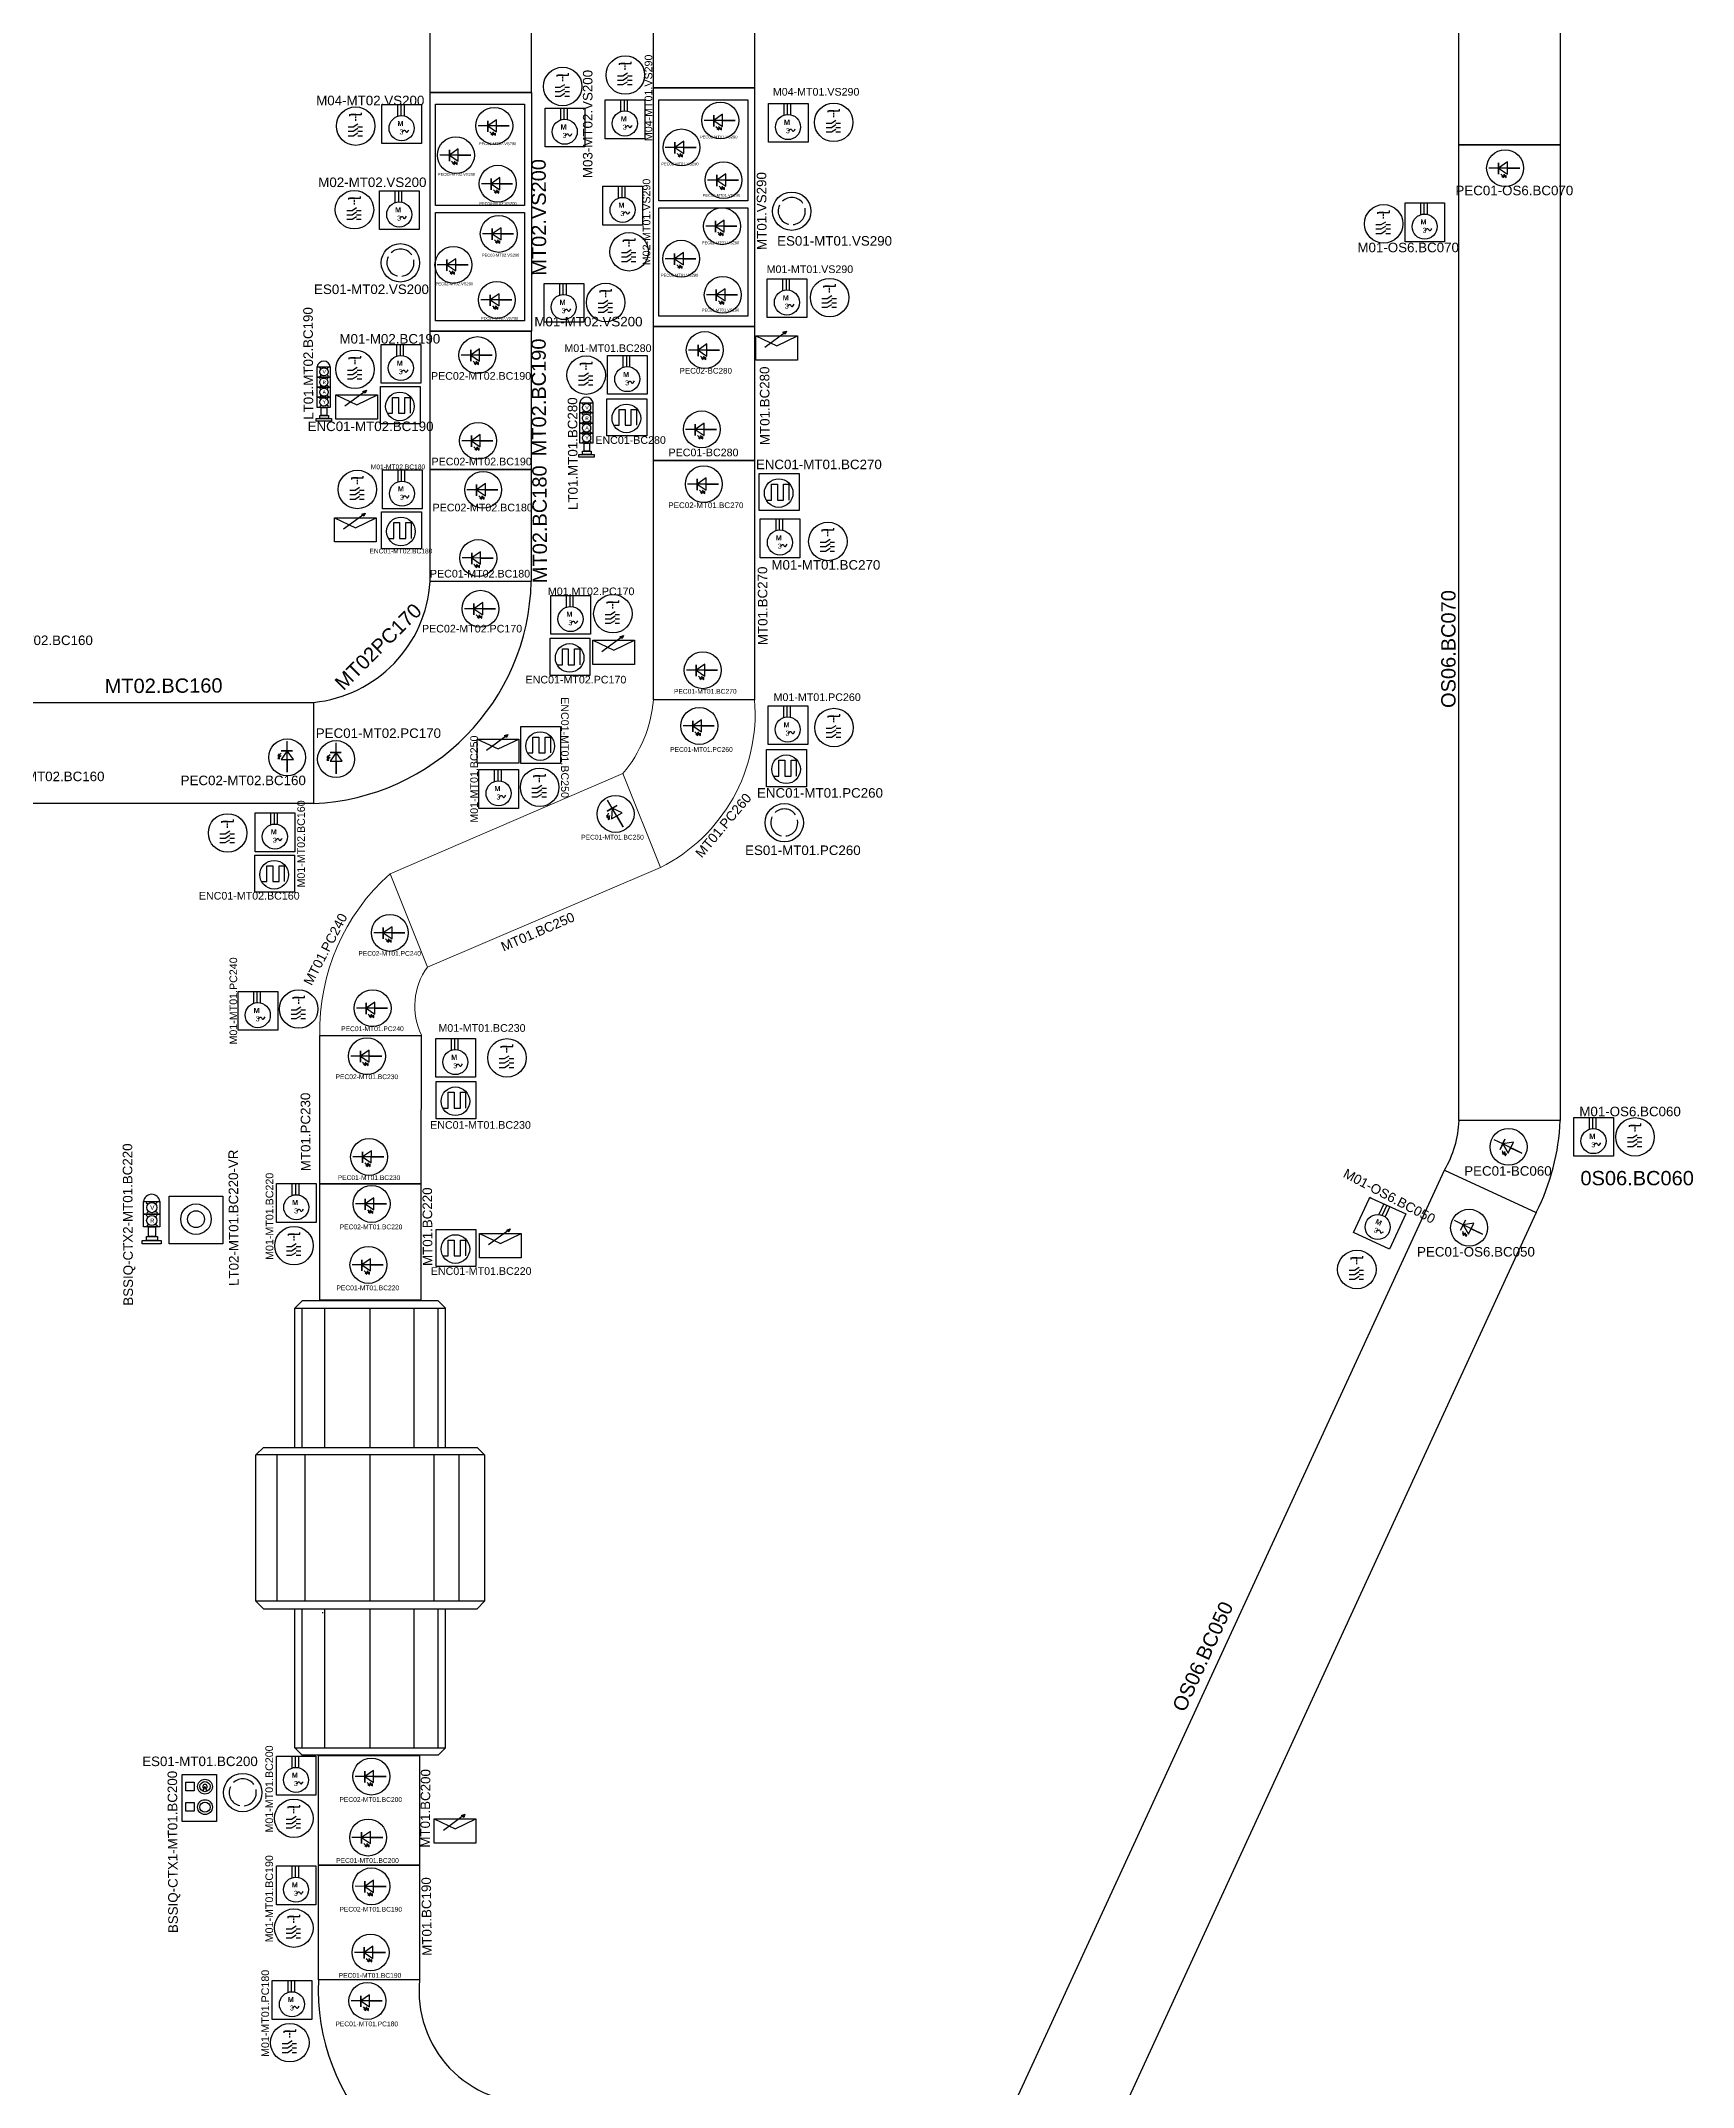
# Model space of a CAD drawing. Header units: inches. Extents: x 281601 to 402894, y -153394 to -83814.
# Drawn here: x 361042 to 378353, y -119927 to -98488 of the extents above; entities that cross this region are included whole.
import ezdxf

# ---------------------------------------------------------------- set-up
doc = ezdxf.new("R2010")
doc.units = ezdxf.units.IN
doc.linetypes.add('DASHED', pattern=[0.75, 0.5, -0.25])
for name, color, linetype in [('Balizas', 7, 'Continuous'), ('Desconector', 7, 'Continuous'), ('Encoder', 50, 'Continuous'), ('Motores', 7, 'Continuous'), ('PEC', 7, 'Continuous'), ('PEMERGENCIA', 1, 'Continuous'), ('VFrecuencia', 142, 'Continuous')]:
    doc.layers.add(name, color=color, linetype=linetype)
for name, color, linetype, lineweight in [('lin1', 253, 'Continuous', 0), ('lin21', 210, 'Continuous', 0), ('NOMBRES', 7, 'Continuous', 0), ('NPE', 7, 'Continuous', 5), ('Num Motor', 7, 'Continuous', 0)]:
    doc.layers.add(name, color=color, linetype=linetype, lineweight=lineweight)
doc.styles.add('Annotative', font='arial.ttf', dxfattribs={"height": 250})
doc.styles.add('Estilo1', font='isocteur.ttf')
doc.styles.add('isocop', font='isocp.shx')

# ---------------------------------------------------------------- blocks, each defined once
blk = doc.blocks.new('Motor trifasico')
at = {"color": 116, "true_color": 0x136734}
for p, q in [((2057.3, 3405.5), (2057.3, 3406.3)), ((2057.3, 3406.3), (2058.1, 3406.3)), ((2064.9, 3406.3), (2064.9, 3400.5)), ((2066.6, 3406.3), (2066.6, 3400.8)), ((2068.2, 3406.3), (2068.2, 3400.7))]:
    blk.add_line(p, q, dxfattribs=at)
blk.add_lwpolyline([(2058.1, 3406.3), (2076.9, 3406.3), (2076.9, 3387.1), (2057.3, 3387.1), (2057.3, 3405.5)], dxfattribs=at)
blk.add_circle((2067, 3394.6), 6.2, dxfattribs=at)
blk.add_spline([(2067.4, 3392.6), (2068.5, 3393.6), (2069.4, 3392.6), (2070.6, 3393.7)], degree=3, dxfattribs=at)
at = {"color": 116, "true_color": 0x136734, "insert": (2063.8, 3398.2), "char_height": 2.5, "width": 4.443, "attachment_point": 1, "style": 'isocop'}
blk.add_mtext('\\pxqc;{\\fLucida Sans|b1|i0|c0|p34; M\\P\\pq*;} {\\fLeelawadee|b0|i0|c0|p34;3}', dxfattribs=at)
blk = doc.blocks.new('Interruptor principal')
at = {"color": 32, "true_color": 0xcd6928}
for p, q in [((2036.58, 3398.7), (2040.03, 3398.7)), ((2036.58, 3398.7), (2036.58, 3398.29)), ((2040.03, 3398.7), (2040.03, 3399.22)), ((2036.1, 3395.16), (2037.63, 3395.16)), ((2036.1, 3393.91), (2037.63, 3393.91)), ((2036.1, 3392.6), (2037.63, 3392.6)), ((2037.63, 3395.16), (2038.95, 3396)), ((2037.63, 3393.91), (2038.95, 3394.75)), ((2037.63, 3392.6), (2038.95, 3393.43)), ((2038.95, 3395.16), (2040.27, 3395.16)), ((2038.95, 3393.91), (2040.27, 3393.91)), ((2038.95, 3392.6), (2040.27, 3392.6))]:
    blk.add_line(p, q, dxfattribs=at)
blk.add_line((2038.32, 3398.7), (2037, 3398.7))
at = {"color": 32, "linetype": 'DASHED', "true_color": 0xcd6928}
blk.add_line((2038.32, 3396.9), (2038.32, 3398.7), dxfattribs=at)
at = {"color": 32, "true_color": 0xcd6928}
blk.add_circle((2038.32, 3395.38), 5.57, dxfattribs=at)
blk = doc.blocks.new('Fotocelda')
at = {"color": 5}
for points in [[(1917.6, 3371.9), (1917.6, 3365.4), (1922.3, 3368.7), (1917.6, 3371.9), (1917.6, 3368.7), (1910.9, 3368.7), (1922.3, 3368.7), (1922.3, 3371.9), (1922.3, 3365.9), (1922.3, 3368.7), (1922.3, 3368.7), (1927.4, 3368.7)], [(1919.7, 3371.9), (1918.7, 3373), (1919.3, 3373), (1918.2, 3373.7), (1918.2, 3372.6), (1918.7, 3373)], [(1921.1, 3371.9), (1920, 3373), (1920.6, 3373), (1919.6, 3373.7), (1919.6, 3372.6), (1920, 3373)]]:
    blk.add_lwpolyline(points, dxfattribs=at)
blk.add_circle((1918.8, 3368.7), 9.83, dxfattribs=at)

msp = doc.modelspace()

# ---------------------------------------------------------------- linework, layer by layer
for p, q in [((363780, -113219, 1407), (363780, -111767, 1407)), ((364018, -113219, 1407), (364018, -111767, 1407)), ((364492, -113225, 1404), (364492, -111774, 1404)), ((364954, -113219, 1407), (364954, -111767, 1407)), ((365205, -113219, 1407), (365205, -111767, 1407)), ((365690, -113302, 1089), (363295, -113302, 1089)), ((363780, -116367, 1407), (363780, -114916, 1407)), ((364018, -116367, 1407), (364018, -114916, 1407)), ((364492, -116374, 1404), (364492, -114922, 1404)), ((364954, -116367, 1407), (364954, -114916, 1407)), ((365205, -116367, 1407), (365205, -114916, 1407))]:
    msp.add_line(p, q)
at = {"color": 177, "true_color": 0x293189}
for points, elevation in [([(376960, -99576), (375900, -99576), (375900, -89387), (376960, -89387)], 356), ([(376960, -109800), (375900, -109800), (375900, -99576), (376960, -99576)], 345), ([(371490, -122099), (370528, -121655), (375747, -110319), (376710, -110762)], 334)]:
    msp.add_lwpolyline(points, close=True, dxfattribs=dict(at, elevation=elevation))
at = {"color": 67, "true_color": 0x727430}
for points, elevation in [([(366180, -99030), (365121, -99030), (365121, -96379), (366181, -96379)], 861), ([(366181, -101529), (365121, -101529), (365121, -99030), (366181, -99030)], 861), ([(366108, -100211), (365178, -100211), (365178, -99152), (366108, -99152)], 861), ([(366108, -101420), (365178, -101420), (365178, -100286), (366108, -100286)], 861), ([(366179, -102978), (365120, -102978), (365121, -101529), (366180, -101529)], 861), ([(366179, -104152), (365120, -104152), (365120, -102978), (366179, -102978)], 861), ([(360341, -106477), (360341, -105418), (363898, -105418), (363898, -106477)], 833)]:
    msp.add_lwpolyline(points, close=True, dxfattribs=dict(at, elevation=elevation))
at = {"color": 217, "true_color": 0x93278f}
for points in [[(368520, -98981), (367461, -98981), (367461, -96331), (368520, -96331)], [(368520, -101480), (367461, -101480), (367461, -98981), (368520, -98981)], [(368448, -100163), (367518, -100163), (367518, -99104), (368448, -99104)], [(368448, -101371), (367518, -101371), (367518, -100237), (368448, -100237)], [(368519, -102885), (367460, -102885), (367461, -101480), (368520, -101480)], [(368519, -105392), (367460, -105392), (367460, -102885), (368519, -102885)]]:
    msp.add_lwpolyline(points, close=True, dxfattribs=at)
for points, elevation in [([(365024, -110462), (363965, -110462), (363966, -108910), (365025, -108910)], 723), ([(365024, -111681), (363965, -111681), (363965, -110462), (365024, -110462)], 723), ([(365009, -117602), (363950, -117602), (363951, -116453), (365010, -116453)], 799), ([(365010, -118805), (363951, -118805), (363951, -117602), (365010, -117602)], 799)]:
    msp.add_lwpolyline(points, close=True, dxfattribs=dict(at, elevation=elevation))
at = {"elevation": 1089}
msp.add_lwpolyline([(363373, -113224), (365612, -113224), (365690, -113302), (365690, -114837), (363294, -114837), (363295, -113302)], close=True, dxfattribs=at)
for points, elevation in [([(363294, -114837), (363373, -114915), (365612, -114915), (365690, -114837)], 1089), ([(363992, -114950), (363992, -114962)], 888)]:
    msp.add_lwpolyline(points, dxfattribs=dict(elevation=elevation))
for points in [[(363704, -113224, 1527), (363704, -111766, 1404), (365281, -111766, 1794), (365205, -111690, 1407), (363780, -111690, 1407), (363704, -111766, 1404)], [(365281, -113224, 1670), (365281, -111766, 1794)], [(363517, -114837, 1664), (363517, -113302, 1534)], [(363811, -114837, 1664), (363811, -113302, 1534)], [(364492, -114837, 1089), (364492, -113302, 959)], [(365162, -114837, 1664), (365162, -113302, 1534)], [(365424, -114837, 1534), (365424, -113302, 1664)], [(363704, -116374, 1794), (363704, -114915, 1670)], [(365281, -116374, 1404), (365205, -116450, 1407), (363780, -116450, 1407), (363704, -116374, 1404), (365281, -116374, 1404), (365281, -114915, 1527)]]:
    msp.add_polyline3d(points)
at = {"color": 67, "true_color": 0x727430}
for centre, radius, start, end in [((363764, -104066, 833), 1359, 275.6773, 356.3495), ((363798, -104098, 833), 2382, 272.425, 358.6862)]:
    msp.add_arc(centre, radius, start, end, dxfattribs=at)
at = {"color": 177, "true_color": 0x293189}
for centre, radius, start, end in [((374825, -109764, 334), 1076, 328.9678, 358.1102), ((374649, -109712, 334), 2313, 332.9894, 357.824)]:
    msp.add_arc(centre, radius, start, end, dxfattribs=at)
at = {"color": 217, "true_color": 0x93278f}
for centre, radius, start, end in [((366149, -118915, 1114), 2201, 177.1128, 272.0861), ((366171, -118924, 711), 1167, 174.149, 272.8483)]:
    msp.add_arc(centre, radius, start, end, dxfattribs=at)
at = {"layer": 'Balizas', "color": 0}
for p, q in [((363960, -101911), (363975, -101926)), ((363960, -102020), (363975, -102034)), ((363978, -101987), (363963, -102003)), ((364052, -101909), (364037, -101924)), ((364051, -102018), (364037, -102033)), ((364038, -101984), (364054, -101999)), ((363960, -102124), (363975, -102138)), ((363960, -102228), (363975, -102243)), ((363978, -102096), (363963, -102112)), ((363978, -102200), (363963, -102216)), ((364052, -102122), (364037, -102137)), ((364052, -102226), (364037, -102241)), ((364038, -102093), (364054, -102108)), ((364038, -102197), (364054, -102212)), ((363978, -102304), (363963, -102320)), ((364038, -102301), (364054, -102316)), ((366712, -102396), (366728, -102410)), ((366731, -102363), (366716, -102379)), ((366731, -102472), (366716, -102488)), ((366804, -102285), (366790, -102301)), ((366804, -102394), (366790, -102409)), ((366790, -102469), (366806, -102484)), ((366791, -102361), (366807, -102376)), ((366713, -102500), (366728, -102515)), ((366713, -102604), (366728, -102619)), ((366731, -102576), (366716, -102592)), ((366731, -102680), (366716, -102696)), ((366804, -102498), (366790, -102514)), ((366804, -102602), (366790, -102618)), ((366791, -102574), (366807, -102589))]:
    msp.add_line(p, q, dxfattribs=at)
for points in [[(363936, -101903), (364074, -101903), (364074, -102010), (363936, -102010)], [(363936, -102010), (364074, -102010), (364074, -102116), (363936, -102116)], [(363936, -102116), (364074, -102116), (364074, -102222), (363936, -102222)], [(363936, -102222), (364074, -102222), (364074, -102328), (363936, -102328)], [(363926, -102444), (364086, -102444), (364086, -102473), (363926, -102473)], [(363963, -102411), (364056, -102411), (364056, -102444), (363963, -102444)], [(363980, -102328), (364038, -102328), (364038, -102411), (363980, -102411)], [(366689, -102280), (366826, -102280), (366826, -102386), (366689, -102386)], [(366689, -102386), (366826, -102386), (366826, -102492), (366689, -102492)], [(366689, -102492), (366826, -102492), (366826, -102598), (366689, -102598)], [(366689, -102598), (366826, -102598), (366826, -102704), (366689, -102704)], [(366679, -102820), (366839, -102820), (366839, -102849), (366679, -102849)], [(366716, -102787), (366809, -102787), (366809, -102820), (366716, -102820)], [(366733, -102704), (366790, -102704), (366790, -102787), (366733, -102787)]]:
    msp.add_lwpolyline(points, close=True, dxfattribs=at)
for centre in [(364006, -102064), (364007, -101955), (364007, -102168), (364007, -102272), (366759, -102331), (366759, -102440), (366759, -102544), (366759, -102648)]:
    msp.add_circle(centre, 43, dxfattribs=at)
for centre in [(364005, -101912), (366758, -102289)]:
    msp.add_arc(centre, 69.3, 7.4074, 172.5926, dxfattribs=at)
at = {"layer": 'Encoder'}
for points in [[(364600, -102110), (365017, -102110), (365017, -102500), (364600, -102500)], [(366972, -102237), (367389, -102237), (367389, -102626), (366972, -102626)], [(368569, -103019), (368985, -103019), (368985, -103408), (368569, -103408)], [(364611, -103422), (365028, -103422), (365028, -103811), (364611, -103811)], [(366379, -104747), (366795, -104747), (366795, -105137), (366379, -105137)], [(366070, -105670), (366487, -105670), (366487, -106059), (366070, -106059)], [(368646, -105913), (369063, -105913), (369063, -106303), (368646, -106303)], [(363282, -107018), (363699, -107018), (363699, -107407), (363282, -107407)], [(365182, -109392), (365599, -109392), (365599, -109781), (365182, -109781)], [(365182, -110940), (365599, -110940), (365599, -111330), (365182, -111330)]]:
    msp.add_lwpolyline(points, close=True, dxfattribs=at)
for points in [[(364678, -102389), (364727, -102389), (364727, -102223), (364790, -102223), (364790, -102389), (364856, -102389), (364856, -102223), (364910, -102223), (364910, -102389)], [(367050, -102515), (367099, -102515), (367099, -102349), (367162, -102349), (367162, -102515), (367228, -102515), (367228, -102349), (367282, -102349), (367282, -102515)], [(368646, -103298), (368696, -103298), (368696, -103131), (368758, -103131), (368758, -103298), (368824, -103298), (368824, -103131), (368879, -103131), (368879, -103298)], [(364689, -103701), (364738, -103701), (364738, -103534), (364800, -103534), (364800, -103701), (364867, -103701), (364867, -103534), (364921, -103534), (364921, -103701)], [(366457, -105026), (366506, -105026), (366506, -104859), (366568, -104859), (366568, -105026), (366634, -105026), (366634, -104859), (366689, -104859), (366689, -105026)], [(366148, -105948), (366197, -105948), (366197, -105782), (366259, -105782), (366259, -105948), (366326, -105948), (366326, -105782), (366380, -105782), (366380, -105948)], [(368724, -106192), (368773, -106192), (368773, -106025), (368836, -106025), (368836, -106192), (368902, -106192), (368902, -106025), (368956, -106025), (368956, -106192)], [(363360, -107296), (363409, -107296), (363409, -107130), (363472, -107130), (363472, -107296), (363538, -107296), (363538, -107130), (363592, -107130), (363592, -107296)], [(365260, -109671), (365309, -109671), (365309, -109504), (365372, -109504), (365372, -109671), (365438, -109671), (365438, -109504), (365492, -109504), (365492, -109671)], [(365260, -111219), (365309, -111219), (365309, -111052), (365372, -111052), (365372, -111219), (365438, -111219), (365438, -111052), (365492, -111052), (365492, -111219)]]:
    msp.add_lwpolyline(points, dxfattribs=at)
for centre in [(364803, -102317), (367176, -102443), (368772, -103225), (364814, -103628), (366582, -104953), (366273, -105876), (368850, -106119), (363486, -107224), (365385, -109598), (365385, -111146)]:
    msp.add_circle(centre, 150, dxfattribs=at)
at = {"layer": 'lin1'}
for p, q in [((367140, -106165), (364700, -107215)), ((367534, -107149), (367140, -106165))]:
    msp.add_line(p, q, dxfattribs=at)
for centre, radius, start, end in [((366080, -105273), 1385, 319.9178, 355.107), ((366145, -108847, -722), 2180, 131.5207, 181.6617)]:
    msp.add_arc(centre, radius, start, end, dxfattribs=at)
at = {"layer": 'lin21'}
for p, q in [((367140, -106165), (364700, -107215)), ((367534, -107149), (367140, -106165)), ((365091, -108192), (367534, -107149)), ((364700, -107215), (365091, -108192))]:
    msp.add_line(p, q, dxfattribs=at)
for centre, radius, start, end in [((366080, -105273), 1385, 319.9178, 355.107), ((366714, -105535), 1811, 296.9292, 4.5306), ((366145, -108847, -2167), 2180, 131.5207, 181.6617), ((365666, -108601), 706, 144.5585, 205.5387)]:
    msp.add_arc(centre, radius, start, end, dxfattribs=at)
at = {"layer": 'Motores', "color": 0}
for p, q in [((366713, -102287), (366728, -102302)), ((366791, -102678), (366807, -102693)), ((362145, -110657), (362164, -110675)), ((362145, -110793), (362164, -110811)), ((362168, -110752), (362150, -110772)), ((362259, -110790), (362241, -110809)), ((362260, -110655), (362242, -110674)), ((362243, -110749), (362262, -110767)), ((362168, -110887), (362150, -110907)), ((362242, -110884), (362262, -110902))]:
    msp.add_line(p, q, dxfattribs=at)
at = {"layer": 'Motores', "color": 141, "true_color": 0xadddf7}
msp.add_line((365733, -111100), (365959, -110936), dxfattribs=at)
at = {"layer": 'Motores', "color": 0}
for points in [[(362384, -110593), (362948, -110593), (362948, -111092), (362384, -111092)], [(362116, -110648), (362287, -110648), (362287, -110780), (362116, -110780)], [(362116, -110780), (362287, -110780), (362287, -110912), (362116, -110912)], [(362149, -111015), (362265, -111015), (362265, -111056), (362149, -111056)], [(362170, -110912), (362242, -110912), (362242, -111015), (362170, -111015)], [(362103, -111056), (362303, -111056), (362303, -111092), (362103, -111092)], [(362522, -116653), (362881, -116653), (362881, -117146), (362522, -117146)], [(362562, -116733), (362646, -116733), (362646, -116824), (362562, -116824)], [(362562, -116945), (362646, -116945), (362646, -117036), (362562, -117036)]]:
    msp.add_lwpolyline(points, close=True, dxfattribs=at)
at = {"layer": 'Motores', "color": 141, "true_color": 0xadddf7}
for points in [[(365638, -110984), (366074, -110984), (366074, -111238), (365638, -111238)], [(365945, -110967), (365922, -110947), (365959, -110936)]]:
    msp.add_lwpolyline(points, close=True, dxfattribs=at)
msp.add_lwpolyline([(365638, -110984), (365858, -111087), (366074, -110984)], dxfattribs=at)
at = {"layer": 'Motores', "color": 0}
msp.add_lwpolyline([(362761, -116779), (362761, -116779), (362761, -116779), (362740, -116828), (362761, -116779), (362761, -116779), (362782, -116828)], dxfattribs=at)
for centre, radius in [((362204, -110712), 53.5), ((362203, -110847), 53.5), ((362667, -110833), 160), ((362667, -110833), 88.6), ((362761, -116779), 77.8), ((362761, -116779), 53.4), ((362761, -116994), 77.8), ((362761, -116994), 53.4)]:
    msp.add_circle(centre, radius, dxfattribs=at)
for centre, radius, start, end in [((362202, -110659), 86.3, 7.4074, 172.5926), ((362761, -116779), 23.6, 292.9273, 246.2265)]:
    msp.add_arc(centre, radius, start, end, dxfattribs=at)
at = {"layer": 'PEMERGENCIA', "color": 1}
for centre in [(368909, -100272), (364809, -100813), (368831, -106679), (368831, -106679), (363156, -116841)]:
    msp.add_circle(centre, 201, dxfattribs=at)
for centre, radius, start, end in [((368910, -100270), 143, 155.3812, 257.1215), ((368910, -100271), 142, 34.6645, 132.9651), ((368909, -100271), 142, 275.9995, 11.9942), ((364810, -100811), 143, 155.3812, 257.1215), ((364810, -100811), 142, 34.6645, 132.9651), ((364809, -100811), 142, 275.9995, 11.9942), ((368832, -106677), 142, 34.6645, 132.9651), ((368832, -106677), 143, 155.3812, 257.1215), ((368832, -106677), 142, 275.9995, 11.9942), ((363157, -116839), 143, 155.3812, 257.1215), ((363157, -116839), 142, 34.6645, 132.9651), ((363157, -116839), 142, 275.9995, 11.9942)]:
    msp.add_arc(centre, radius, start, end, dxfattribs=at)
at = {"layer": 'VFrecuencia', "color": 141, "true_color": 0xadddf7}
for p, q in [((368627, -101695), (368853, -101530)), ((364227, -102313), (364452, -102148)), ((364214, -103600), (364439, -103436)), ((366920, -104884), (367145, -104719)), ((365709, -105919), (365934, -105755)), ((365259, -117234), (365485, -117069))]:
    msp.add_line(p, q, dxfattribs=at)
at = {"layer": 'VFrecuencia', "color": 141, "true_color": 0xadddf7, "elevation": 0}
for points in [[(368532, -101578), (368968, -101578), (368968, -101833), (368532, -101833)], [(368840, -101561), (368816, -101541), (368853, -101530)]]:
    msp.add_lwpolyline(points, close=True, dxfattribs=at)
msp.add_lwpolyline([(368532, -101578), (368752, -101682), (368968, -101578)], dxfattribs=at)
at = {"layer": 'VFrecuencia', "color": 141, "true_color": 0xadddf7}
for points in [[(364132, -102197), (364568, -102197), (364568, -102451), (364132, -102451)], [(364439, -102180), (364416, -102160), (364452, -102148)], [(364119, -103484), (364555, -103484), (364555, -103738), (364119, -103738)], [(364426, -103467), (364403, -103447), (364439, -103436)], [(366825, -104767), (367261, -104767), (367261, -105021), (366825, -105021)], [(367132, -104750), (367109, -104730), (367145, -104719)], [(365614, -105803), (366050, -105803), (366050, -106057), (365614, -106057)], [(365921, -105786), (365898, -105766), (365934, -105755)], [(365164, -117118), (365600, -117118), (365600, -117372), (365164, -117372)], [(365472, -117101), (365448, -117081), (365485, -117069)]]:
    msp.add_lwpolyline(points, close=True, dxfattribs=at)
for points in [[(364132, -102197), (364352, -102300), (364568, -102197)], [(364119, -103484), (364339, -103588), (364555, -103484)], [(366825, -104767), (367045, -104871), (367261, -104767)], [(365614, -105803), (365834, -105906), (366050, -105803)], [(365164, -117118), (365384, -117221), (365600, -117118)]]:
    msp.add_lwpolyline(points, dxfattribs=at)

# ---------------------------------------------------------------- block references
at = {"layer": 'Desconector', "xscale": 36.22589640801436, "yscale": 36.22589640801436, "zscale": 36.22589640801436}
for p in [(292669, -221966), (293325, -221846), (290500, -222381), (295509, -222342), (290487, -223257), (301271, -223405, 1113), (293365, -223698), (295466, -224178), (293120, -224229), (290493, -224929, 1113), (292915, -224990), (290518, -226188, 1113), (295448, -226733, 1113), (293195, -227490), (295511, -228683, 1113), (292427, -229309), (289158, -229787, 1113), (289903, -231632), (292085, -232144, 1113), (303905, -232972, 1113), (289854, -234112), (300990, -234361, 768), (289852, -240112), (289852, -241262), (289810, -242463)]:
    msp.add_blockref('Interruptor principal', p, dxfattribs=at)
at = {"layer": 'Motores', "color": 67, "true_color": 0x727430, "xscale": 21.19265796742174, "yscale": 21.19265796742174, "zscale": 21.19265796742174}
for p in [(321016, -171343, 516), (322725, -171380, 1583), (320991, -172247, 516), (322714, -173217, 516)]:
    msp.add_blockref('Motor trifasico', p, dxfattribs=at)
at = {"layer": 'Motores', "color": 217, "true_color": 0x93278f, "xscale": 21.19265796742174, "yscale": 21.19265796742174, "zscale": 21.19265796742174}
for p in [(323355, -171294, -345), (325065, -171331, 722), (323331, -172199, -345), (325053, -173169, -345)]:
    msp.add_blockref('Motor trifasico', p, dxfattribs=at)
at = {"layer": 'Motores', "color": 2, "xscale": 21.19265796742174, "yscale": 21.19265796742174, "zscale": 21.19265796742174}
for p in [(331735, -172374), (321008, -173856, 850), (323380, -173972, -11), (321020, -175172, 850), (324980, -175684), (322786, -176486), (325061, -177643), (322032, -178312), (319688, -178765, 829), (319509, -180636), (321579, -181128), (333504, -181956), (319912, -182649, 689), (319909, -188649, 689), (319909, -189799, 689), (319867, -191000, 689)]:
    msp.add_blockref('Motor trifasico', p, dxfattribs=at)
at = {"layer": 'Motores', "color": 2, "xscale": 21.19265796742174, "yscale": 21.19265796742174, "zscale": 21.19265796742174, "rotation": 335.2799192876042}
msp.add_blockref('Motor trifasico', (305173, -157945, 205), dxfattribs=at)
at = {"layer": 'PEC', "color": 5, "xscale": 19.66336690283918, "yscale": 19.66336690283918, "zscale": 19.66336690283918}
for p, rotation in [((403558, -33159, 345), 179.9692129002194), ((405926, -33102, 345), 179.9692129002194), ((405519, -33384, 345), 179.9692129002194), ((403156, -33465, 345), 179.9692129002194), ((414149, -33601, 345), 179.9692129002194), ((403594, -33764, 345), 179.9692129002194), ((405960, -33727, 345), 179.9692129002194), ((403605, -34290, 345), 179.9692129002194), ((405944, -34210, 345), 179.9692129002194), ((403130, -34615, 345), 179.9692129002194), ((405516, -34550, 345), 179.9692129002194), ((405952, -34929, 345), 179.9692129002194), ((403585, -34982, 345), 179.9692129002194), ((403381, -35560, 345), 179.9692129002194), ((405763, -35507, 345), 179.9692129002194), ((405732, -36338, 345), 179.9692129002194), ((403388, -36458, 345), 179.9692129002194), ((403441, -36972, 345), 179.9692129002194), ((405753, -36912, 345), 179.9692129002194), ((403390, -37686, 345), 179.9692129002194), ((403414, -38218, 345), 179.9692129002194), ((405742, -38862, 345), 179.9692129002194), ((405706, -39446, 345), 179.9692129002194), ((429842, -143760, 345), 89.96921290021936), ((430354, -143778, 345), 89.96921290021936), ((443291, -105788, 345), 120.2666090561517), ((402464, -41614, 345), 179.9692129002194), ((402283, -42403, 345), 179.9692129002194), ((402224, -42906, 345), 179.9692129002194), ((439259, -66918, 345), 154.1468446018246), ((402246, -43962, 345), 179.9692129002194), ((402273, -44454, 345), 179.9692129002194), ((438845, -67765, 345), 154.1468446018246), ((402239, -45093, 345), 179.9692129002194), ((402270, -50454, 345), 179.9692129002194), ((402236, -51093, 345), 179.9692129002194), ((402270, -51604, 345), 179.9692129002194), ((402262, -52297, 345), 179.9692129002194), ((402228, -52805, 345), 179.9692129002194)]:
    msp.add_blockref('Fotocelda', p, dxfattribs=dict(at, rotation=rotation))

# ---------------------------------------------------------------- texts
at = {"width": 55.01, "attachment_point": 1, "style": 'Annotative'}
for s, insert, char_height, rotation in [('MT02.VS200', (366187, -100949, 690), 150, 90.2932), ('MT01.VS290', (368546, -100678, 690), 100, 90.2932), ('MT02.BC190', (366187, -102841, 690), 150, 90.2932), ('MT01.BC280', (368578, -102723, 690), 100, 90.2932), ('MT02.BC180', (366196, -104170, 690), 150, 90.2932), ('MT01.BC270', (368556, -104819, 690), 100, 90.2932), ('MT02PC170', (364106, -105197, 690), 150, 44.894), ('OS06.BC070', (375714, -105477, 690), 150, 90), ('MT02.BC160', (361710, -105172, 690), 150, 0.2932), ('MT01.PC260', (367890, -106991, 690), 100, 50.1271), ('MT01.BC250', (365850, -107939, 690), 100, 23.3375), ('MT01.PC240', (363789, -108347, 690), 100, 62.536), ('MT01.PC230', (363767, -110331, 690), 100, 90.2932), ('MT01.BC220', (365044, -111324, 690), 100, 90.2932), ('OS06.BC050', (372890, -115945, 690), 150, 65.3952), ('MT01.BC200', (365017, -117418, 690), 100, 89.611), ('MT01.BC190', (365038, -118552, 690), 100, 90.6858)]:
    msp.add_mtext(s, dxfattribs=dict(at, insert=insert, char_height=char_height, rotation=rotation))
at = {"insert": (377173, -110328, 690), "char_height": 150, "width": 55.01, "attachment_point": 1, "style": 'Annotative'}
msp.add_mtext('0S06.BC060', dxfattribs=at)
at = {"layer": 'Balizas', "color": 0, "char_height": 35.5, "attachment_point": 1, "style": 'Estilo1'}
for s, insert in [('V', (363993, -101937)), ('R', (363993, -102048)), ('A', (363993, -102150)), ('Y', (363993, -102253)), ('V', (366746, -102313)), ('R', (366746, -102424)), ('A', (366746, -102526)), ('Y', (366746, -102629))]:
    msp.add_mtext_dynamic_manual_height_columns(s, width=4.85, gutter_width=24.3, heights=[0], dxfattribs=dict(at, insert=insert))
at = {"layer": 'Motores', "color": 0, "char_height": 44.2, "attachment_point": 1, "style": 'Estilo1'}
for s, insert in [('V', (362187, -110690)), ('R', (362187, -110827))]:
    msp.add_mtext_dynamic_manual_height_columns(s, width=6.04, gutter_width=30.2, heights=[0], dxfattribs=dict(at, insert=insert))
at = {"layer": 'NOMBRES', "char_height": 100, "attachment_point": 1, "rotation": 90.2932, "style": 'Annotative'}
for s, insert, width in [('LT01.MT02.BC190', (363796, -102458, 1363), 108.68), ('LT01.MT01.BC280', (366567, -103403, 1363), 108.68), ('BSSIQ-CTX2-MT01.BC220', (361907, -111740, 1363), 879.93), ('LT02-MT01.BC220-VR', (363014, -111533, 1363), 108.68), ('BSSIQ-CTX1-MT01.BC200', (362377, -118314, 1363), 879.93)]:
    msp.add_mtext(s, dxfattribs=dict(at, insert=insert, width=width))
at = {"layer": 'NPE', "char_height": 100, "width": 55.01, "attachment_point": 1, "style": 'Annotative'}
for s, insert in [('ES01-MT01.VS290', (368756, -100533, 345)), ('ES01-MT02.VS200', (363904, -101040, 345)), ('ES01-MT02.BC160', (360375, -104718, 345)), ('ES01-MT01.PC260', (368420, -106918, 345)), ('ES01-MT01.BC200', (362103, -116464, 345))]:
    msp.add_mtext(s, dxfattribs=dict(at, insert=insert))
at = {"layer": 'Num Motor', "width": 250, "attachment_point": 1, "style": 'Annotative'}
for s, insert, char_height, rotation in [('{\\H0.4x;M03-MT02.VS200}', (366721, -99925), 250, 90), ('M04-MT01.VS290', (367368, -99538), 80, 90), ('M02-MT01.VS290', (367347, -100838), 80, 90), ('ENC01-MT01.BC250', (366572, -105364), 80, 270), ('M01-MT01.BC250', (365541, -106679), 80, 90), ('M01-MT02.BC160', (363728, -107358), 80, 90), ('M01-MT01.PC240', (363018, -109003), 80, 90), ('M01-MT01.BC220', (363397, -111260), 80, 90), ('{\\H0.4x;M01-OS6.BC050}', (374724, -110299), 250, 332.1704), ('M01-MT01.BC200', (363394, -117260), 80, 90), ('M01-MT01.BC190', (363394, -118410), 80, 90), ('M01-MT01.PC180', (363352, -119611), 80, 90)]:
    msp.add_mtext(s, dxfattribs=dict(at, insert=insert, char_height=char_height, rotation=rotation))
at = {"layer": 'Num Motor', "attachment_point": 1, "style": 'Annotative'}
for s, insert, char_height, width in [('M04-MT01.VS290', (368711, -98981), 80, 250), ('{\\H0.4x;M04-MT02.VS200}', (363926, -99062), 250, 250), ('PEC06-MT02.VS200', (365631, -99550), 30, 250), ('PEC02-MT01.VS290', (367949, -99479), 30, 250), ('PEC05-MT02.VS200', (365201, -99871), 30, 179.92), ('PEC02-MT01.VS290', (367542, -99762), 30, 250), ('{\\H0.4x;M02-MT02.VS200}', (363948, -99919), 250, 250), ('PEC01-MT01.VS290', (367975, -100091), 30, 250), ('{\\H0.4x;PEC01-OS6.BC070}', (375863, -100005), 250, 250), ('PEC04-MT02.VS200', (365635, -100176), 30, 250), ('PEC03-MT02.VS200', (365663, -100718), 30, 386.46), ('PEC02-MT01.VS290', (367967, -100588), 30, 250), ('{\\H0.4x;M01-OS6.BC070}', (374836, -100602), 250, 250), ('PEC02-MT01.VS290', (367539, -100928), 30, 250), ('M01-MT01.VS290', (368646, -100840), 80, 250), ('PEC02-MT02.VS200', (365179, -101018), 30, 250), ('PEC01-MT02.VS200', (365652, -101380), 30, 250), ('{\\H0.4x;M01-MT02.VS200}', (366212, -101379), 250, 250), ('PEC01-MT01.VS290', (367967, -101293), 30, 250), ('{\\H0.4x;M01-M02.BC190}', (364170, -101559), 250, 250), ('M01-MT01.BC280', (366527, -101667), 80, 250), ('PEC02-MT02.BC190.', (365129, -101958), 80, 250), ('PEC02-BC280', (367733, -101914), 60, 250), ('{\\H0.4x;ENC01-MT02.BC190}', (363836, -102476), 250, 250), ('ENC01-BC280', (366851, -102630), 80, 250), ('PEC02-MT02.BC190', (365135, -102855), 80, 250), ('PEC01-BC280', (367618, -102760), 80, 250), ('{\\H0.4x;ENC01-MT01.BC270}', (368533, -102875), 250, 250), ('M01-MT02.BC180', (364498, -102926), 50, 250), ('PEC02-MT02.BC180', (365146, -103337), 80, 250), ('PEC02-MT01.BC270', (367616, -103323), 60, 250), ('ENC01-MT02.BC180', (364484, -103808), 50, 250), ('{\\H0.4x;M01-MT01.BC270}', (368696, -103928), 250, 250), ('PEC01-MT02.BC180', (365118, -104030), 80, 250), ('M01.MT02.PC170', (366354, -104215), 80, 344.26), ('PEC02-MT02.PC170', (365035, -104606), 80, 250), ('ENC01-MT02.PC170', (366120, -105140), 80, 250), ('PEC01-MT01.BC270', (367675, -105278), 50, 250), ('M01-MT01.PC260', (368719, -105324), 80, 250), ('{\\H0.4x;PEC01-MT02.PC170}', (363922, -105691), 250, 250), ('PEC01-MT01.PC260', (367635, -105887), 50, 250), ('{\\H0.4x;PEC01-MT02.BC160}', (360396, -106144), 250, 250), ('{\\H0.4x;PEC02-MT02.BC160}', (362506, -106186), 250, 250), ('{\\H0.4x;ENC01-MT01.PC260}', (368545, -106317), 250, 250), ('PEC01-MT01.BC250', (366703, -106806), 50, 250), ('{\\H0.32x;ENC01-MT02.BC160}', (362697, -107405), 250, 250), ('PEC02-MT01.PC240', (364368, -108024), 50, 250), ('PEC01-MT01.PC240', (364188, -108813), 50, 250), ('{\\H0.32x;M01-MT01.BC230}', (365207, -108790), 250, 250), ('PEC02-MT01.BC230', (364129, -109316), 50, 250), ('{\\H0.4x;M01-OS6.BC060}', (377161, -109655), 250, 250), ('ENC01-MT01.BC230', (365120, -109806), 80, 250), ('PEC01-MT01.BC230', (364151, -110373), 50, 250), ('PEC02-MT01.BC220', (364173, -110889), 50, 250), ('{\\H0.4x;PEC01-OS6.BC050}', (375461, -111125), 250, 250), ('ENC01-MT01.BC220', (365127, -111337), 80, 250), ('PEC01-MT01.BC220', (364139, -111528), 50, 250), ('PEC02-MT01.BC200', (364170, -116889), 50, 250), ('PEC01-MT01.BC200', (364136, -117528), 50, 250), ('PEC02-MT01.BC190', (364170, -118039), 50, 250), ('PEC01-MT01.BC190', (364162, -118732), 50, 250), ('PEC01-MT01.PC180', (364128, -119240), 50, 250)]:
    msp.add_mtext(s, dxfattribs=dict(at, insert=insert, char_height=char_height, width=width))
at = {"layer": 'Num Motor', "color": 177, "true_color": 0x293189, "insert": (375955, -110278), "char_height": 250, "width": 250, "attachment_point": 1, "style": 'Annotative'}
msp.add_mtext('{\\H0.4x;PEC01-BC060}', dxfattribs=at)

doc.saveas('drawing.dxf')
